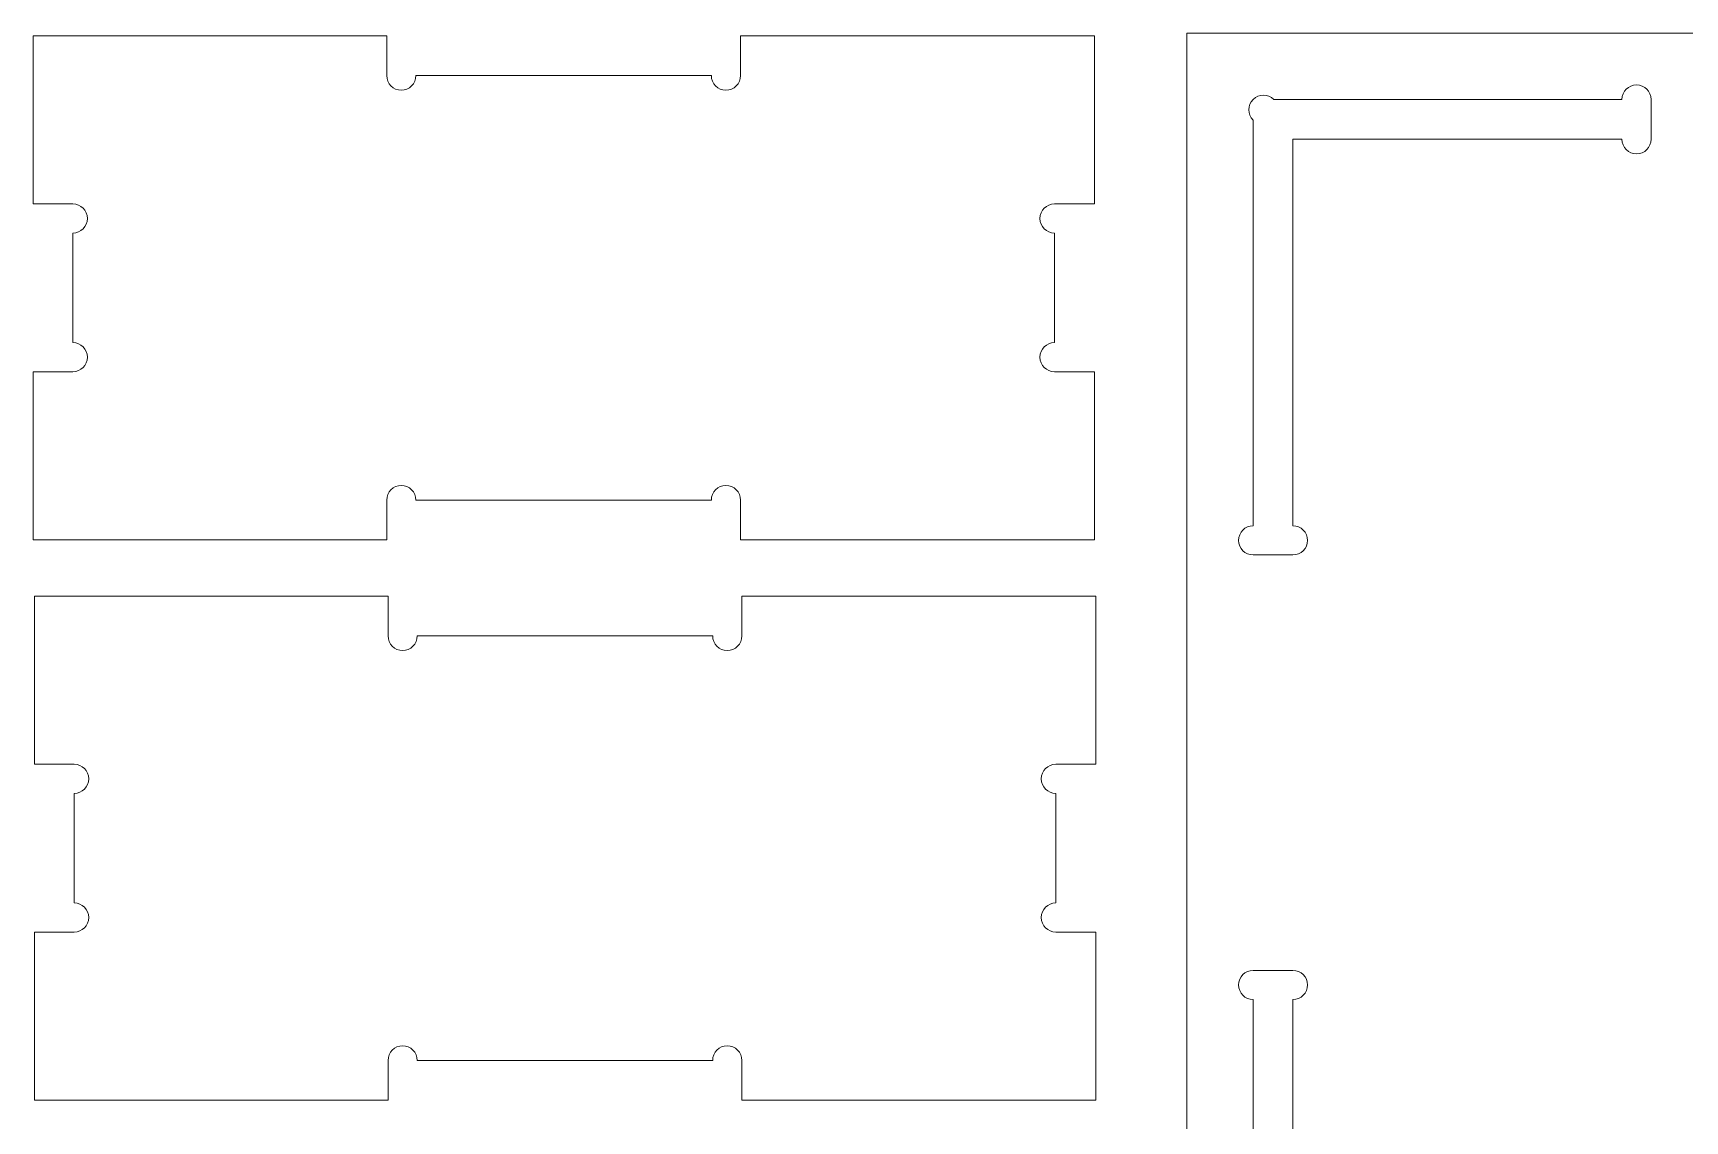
# Model space of a CAD drawing. Header units: millimetres. Extents: x -494 to 494, y -418 to 418.
# Drawn here: x -488.3 to -363.8, y -135.5 to -53.4 of the extents above; entities that cross this region are included whole.
import ezdxf

# ---------------------------------------------------------------- set-up
doc = ezdxf.new("R2010")
doc.units = ezdxf.units.MM
doc.header["$MEASUREMENT"] = 0

msp = doc.modelspace()

# ---------------------------------------------------------------- linework, layer by layer
at = {"lineweight": 9}
for points, knots in [([(-241.3498, -53.4417), (-241.3498, -53.4417), (-401.3498, -53.4417), (-401.3498, -53.4417), (-401.3498, -53.4417), (-401.3498, -53.4417), (-401.3498, -163.4417), (-401.3498, -163.4417), (-401.3498, -163.4417), (-401.3498, -163.4417), (-241.3498, -163.4417), (-241.3498, -163.4417), (-241.3498, -163.4417), (-241.3498, -163.4417), (-241.3498, -53.4417), (-241.3498, -53.4417)], [0, 0, 0, 0, 0.2, 0.2, 0.2, 0.2, 0.4, 0.4, 0.4, 0.4, 0.6, 0.6, 0.6, 0.6, 1, 1, 1, 1]), ([(-461.6613, -53.6502), (-461.6613, -53.6502), (-488.3213, -53.6502), (-488.3213, -53.6502), (-488.3213, -53.6502), (-488.3213, -53.6502), (-488.3213, -66.3202), (-488.3213, -66.3202), (-488.3213, -66.3202), (-488.3213, -66.3202), (-485.3213, -66.3202), (-485.3213, -66.3202), (-485.3213, -66.3202), (-484.7138, -66.3202), (-484.2213, -66.8127), (-484.2213, -67.4202), (-484.2213, -67.4202), (-484.2213, -68.0277), (-484.7138, -68.5202), (-485.3213, -68.5202), (-485.3213, -68.5202), (-485.3213, -68.5202), (-485.3213, -76.7802), (-485.3213, -76.7802), (-485.3213, -76.7802), (-484.7138, -76.7802), (-484.2213, -77.2727), (-484.2213, -77.8802), (-484.2213, -77.8802), (-484.2213, -78.4877), (-484.7138, -78.9802), (-485.3213, -78.9802), (-485.3213, -78.9802), (-485.3213, -78.9802), (-488.3213, -78.9802), (-488.3213, -78.9802), (-488.3213, -78.9802), (-488.3213, -78.9802), (-488.3213, -91.6502), (-488.3213, -91.6502), (-488.3213, -91.6502), (-488.3213, -91.6502), (-461.6613, -91.6502), (-461.6613, -91.6502), (-461.6613, -91.6502), (-461.6613, -91.6502), (-461.6613, -88.6502), (-461.6613, -88.6502), (-461.6613, -88.6502), (-461.6613, -88.0427), (-461.1688, -87.5502), (-460.5613, -87.5502), (-460.5613, -87.5502), (-459.9538, -87.5502), (-459.4613, -88.0427), (-459.4613, -88.6502), (-459.4613, -88.6502), (-459.4613, -88.6502), (-437.1913, -88.6502), (-437.1913, -88.6502), (-437.1913, -88.6502), (-437.1913, -88.0427), (-436.6988, -87.5502), (-436.0913, -87.5502), (-436.0913, -87.5502), (-435.4838, -87.5502), (-434.9913, -88.0427), (-434.9913, -88.6502), (-434.9913, -88.6502), (-434.9913, -88.6502), (-434.9913, -91.6502), (-434.9913, -91.6502), (-434.9913, -91.6502), (-434.9913, -91.6502), (-408.3213, -91.6502), (-408.3213, -91.6502), (-408.3213, -91.6502), (-408.3213, -91.6502), (-408.3213, -78.9802), (-408.3213, -78.9802), (-408.3213, -78.9802), (-408.3213, -78.9802), (-411.3213, -78.9802), (-411.3213, -78.9802), (-411.3213, -78.9802), (-411.9288, -78.9802), (-412.4213, -78.4877), (-412.4213, -77.8802), (-412.4213, -77.8802), (-412.4213, -77.2727), (-411.9288, -76.7802), (-411.3213, -76.7802), (-411.3213, -76.7802), (-411.3213, -76.7802), (-411.3213, -68.5202), (-411.3213, -68.5202), (-411.3213, -68.5202), (-411.9288, -68.5202), (-412.4213, -68.0277), (-412.4213, -67.4202), (-412.4213, -67.4202), (-412.4213, -66.8127), (-411.9288, -66.3202), (-411.3213, -66.3202), (-411.3213, -66.3202), (-411.3213, -66.3202), (-408.3213, -66.3202), (-408.3213, -66.3202), (-408.3213, -66.3202), (-408.3213, -66.3202), (-408.3213, -53.6502), (-408.3213, -53.6502), (-408.3213, -53.6502), (-408.3213, -53.6502), (-434.9913, -53.6502), (-434.9913, -53.6502), (-434.9913, -53.6502), (-434.9913, -53.6502), (-434.9913, -56.6502), (-434.9913, -56.6502), (-434.9913, -56.6502), (-434.9913, -57.2577), (-435.4838, -57.7502), (-436.0913, -57.7502), (-436.0913, -57.7502), (-436.6988, -57.7502), (-437.1913, -57.2577), (-437.1913, -56.6502), (-437.1913, -56.6502), (-437.1913, -56.6502), (-459.4613, -56.6502), (-459.4613, -56.6502), (-459.4613, -56.6502), (-459.4613, -57.2577), (-459.9538, -57.7502), (-460.5613, -57.7502), (-460.5613, -57.7502), (-461.1688, -57.7502), (-461.6613, -57.2577), (-461.6613, -56.6502), (-461.6613, -56.6502), (-461.6613, -56.6502), (-461.6613, -53.6502), (-461.6613, -53.6502)], [0, 0, 0, 0, 0.02702703, 0.02702703, 0.02702703, 0.02702703, 0.05405405, 0.05405405, 0.05405405, 0.05405405, 0.08108108, 0.08108108, 0.08108108, 0.08108108, 0.10810811, 0.10810811, 0.10810811, 0.10810811, 0.13513514, 0.13513514, 0.13513514, 0.13513514, 0.16216216, 0.16216216, 0.16216216, 0.16216216, 0.18918919, 0.18918919, 0.18918919, 0.18918919, 0.21621622, 0.21621622, 0.21621622, 0.21621622, 0.24324324, 0.24324324, 0.24324324, 0.24324324, 0.27027027, 0.27027027, 0.27027027, 0.27027027, 0.2972973, 0.2972973, 0.2972973, 0.2972973, 0.32432432, 0.32432432, 0.32432432, 0.32432432, 0.35135135, 0.35135135, 0.35135135, 0.35135135, 0.37837838, 0.37837838, 0.37837838, 0.37837838, 0.40540541, 0.40540541, 0.40540541, 0.40540541, 0.43243243, 0.43243243, 0.43243243, 0.43243243, 0.45945946, 0.45945946, 0.45945946, 0.45945946, 0.48648649, 0.48648649, 0.48648649, 0.48648649, 0.51351351, 0.51351351, 0.51351351, 0.51351351, 0.54054054, 0.54054054, 0.54054054, 0.54054054, 0.56756757, 0.56756757, 0.56756757, 0.56756757, 0.59459459, 0.59459459, 0.59459459, 0.59459459, 0.62162162, 0.62162162, 0.62162162, 0.62162162, 0.64864865, 0.64864865, 0.64864865, 0.64864865, 0.67567568, 0.67567568, 0.67567568, 0.67567568, 0.7027027, 0.7027027, 0.7027027, 0.7027027, 0.72972973, 0.72972973, 0.72972973, 0.72972973, 0.75675676, 0.75675676, 0.75675676, 0.75675676, 0.78378378, 0.78378378, 0.78378378, 0.78378378, 0.81081081, 0.81081081, 0.81081081, 0.81081081, 0.83783784, 0.83783784, 0.83783784, 0.83783784, 0.86486486, 0.86486486, 0.86486486, 0.86486486, 0.89189189, 0.89189189, 0.89189189, 0.89189189, 0.91891892, 0.91891892, 0.91891892, 0.91891892, 0.94594595, 0.94594595, 0.94594595, 0.94594595, 1, 1, 1, 1]), ([(-394.7942, -58.4488), (-394.7942, -58.4488), (-368.5498, -58.4488), (-368.5498, -58.4488), (-368.5498, -58.4488), (-368.5498, -57.8413), (-368.0573, -57.3488), (-367.4498, -57.3488), (-367.4498, -57.3488), (-366.8423, -57.3488), (-366.3498, -57.8413), (-366.3498, -58.4488), (-366.3498, -58.4488), (-366.3498, -58.4488), (-366.3498, -61.4488), (-366.3498, -61.4488), (-366.3498, -61.4488), (-366.3498, -62.0563), (-366.8423, -62.5488), (-367.4498, -62.5488), (-367.4498, -62.5488), (-368.0573, -62.5488), (-368.5498, -62.0563), (-368.5498, -61.4488), (-368.5498, -61.4488), (-368.5498, -61.4488), (-393.3498, -61.4488), (-393.3498, -61.4488), (-393.3498, -61.4488), (-393.3498, -61.4488), (-393.3498, -90.5888), (-393.3498, -90.5888), (-393.3498, -90.5888), (-392.7423, -90.5888), (-392.2498, -91.0813), (-392.2498, -91.6888), (-392.2498, -91.6888), (-392.2498, -92.2963), (-392.7423, -92.7888), (-393.3498, -92.7888), (-393.3498, -92.7888), (-393.3498, -92.7888), (-396.3498, -92.7888), (-396.3498, -92.7888), (-396.3498, -92.7888), (-396.9573, -92.7888), (-397.4498, -92.2963), (-397.4498, -91.6888), (-397.4498, -91.6888), (-397.4498, -91.0813), (-396.9573, -90.5888), (-396.3498, -90.5888), (-396.3498, -90.5888), (-396.3498, -90.5888), (-396.3498, -60.0044), (-396.3498, -60.0044), (-396.3498, -60.0044), (-396.7794, -59.5749), (-396.7794, -58.8783), (-396.3498, -58.4488), (-396.3498, -58.4488), (-395.9203, -58.0192), (-395.2237, -58.0192), (-394.7942, -58.4488)], [0, 0, 0, 0, 0.05882353, 0.05882353, 0.05882353, 0.05882353, 0.11764706, 0.11764706, 0.11764706, 0.11764706, 0.17647059, 0.17647059, 0.17647059, 0.17647059, 0.23529412, 0.23529412, 0.23529412, 0.23529412, 0.29411765, 0.29411765, 0.29411765, 0.29411765, 0.35294118, 0.35294118, 0.35294118, 0.35294118, 0.41176471, 0.41176471, 0.41176471, 0.41176471, 0.47058824, 0.47058824, 0.47058824, 0.47058824, 0.52941176, 0.52941176, 0.52941176, 0.52941176, 0.58823529, 0.58823529, 0.58823529, 0.58823529, 0.64705882, 0.64705882, 0.64705882, 0.64705882, 0.70588235, 0.70588235, 0.70588235, 0.70588235, 0.76470588, 0.76470588, 0.76470588, 0.76470588, 0.82352941, 0.82352941, 0.82352941, 0.82352941, 0.88235294, 0.88235294, 0.88235294, 0.88235294, 1, 1, 1, 1]), ([(-461.5613, -95.8946), (-461.5613, -95.8946), (-488.2213, -95.8946), (-488.2213, -95.8946), (-488.2213, -95.8946), (-488.2213, -95.8946), (-488.2213, -108.5646), (-488.2213, -108.5646), (-488.2213, -108.5646), (-488.2213, -108.5646), (-485.2213, -108.5646), (-485.2213, -108.5646), (-485.2213, -108.5646), (-484.6138, -108.5646), (-484.1213, -109.0571), (-484.1213, -109.6646), (-484.1213, -109.6646), (-484.1213, -110.2721), (-484.6138, -110.7646), (-485.2213, -110.7646), (-485.2213, -110.7646), (-485.2213, -110.7646), (-485.2213, -119.0246), (-485.2213, -119.0246), (-485.2213, -119.0246), (-484.6138, -119.0246), (-484.1213, -119.5171), (-484.1213, -120.1246), (-484.1213, -120.1246), (-484.1213, -120.7321), (-484.6138, -121.2246), (-485.2213, -121.2246), (-485.2213, -121.2246), (-485.2213, -121.2246), (-488.2213, -121.2246), (-488.2213, -121.2246), (-488.2213, -121.2246), (-488.2213, -121.2246), (-488.2213, -133.8946), (-488.2213, -133.8946), (-488.2213, -133.8946), (-488.2213, -133.8946), (-461.5613, -133.8946), (-461.5613, -133.8946), (-461.5613, -133.8946), (-461.5613, -133.8946), (-461.5613, -130.8946), (-461.5613, -130.8946), (-461.5613, -130.8946), (-461.5613, -130.2871), (-461.0688, -129.7946), (-460.4613, -129.7946), (-460.4613, -129.7946), (-459.8538, -129.7946), (-459.3613, -130.2871), (-459.3613, -130.8946), (-459.3613, -130.8946), (-459.3613, -130.8946), (-437.0913, -130.8946), (-437.0913, -130.8946), (-437.0913, -130.8946), (-437.0913, -130.2871), (-436.5988, -129.7946), (-435.9913, -129.7946), (-435.9913, -129.7946), (-435.3838, -129.7946), (-434.8913, -130.2871), (-434.8913, -130.8946), (-434.8913, -130.8946), (-434.8913, -130.8946), (-434.8913, -133.8946), (-434.8913, -133.8946), (-434.8913, -133.8946), (-434.8913, -133.8946), (-408.2213, -133.8946), (-408.2213, -133.8946), (-408.2213, -133.8946), (-408.2213, -133.8946), (-408.2213, -121.2246), (-408.2213, -121.2246), (-408.2213, -121.2246), (-408.2213, -121.2246), (-411.2213, -121.2246), (-411.2213, -121.2246), (-411.2213, -121.2246), (-411.8288, -121.2246), (-412.3213, -120.7321), (-412.3213, -120.1246), (-412.3213, -120.1246), (-412.3213, -119.5171), (-411.8288, -119.0246), (-411.2213, -119.0246), (-411.2213, -119.0246), (-411.2213, -119.0246), (-411.2213, -110.7646), (-411.2213, -110.7646), (-411.2213, -110.7646), (-411.8288, -110.7646), (-412.3213, -110.2721), (-412.3213, -109.6646), (-412.3213, -109.6646), (-412.3213, -109.0571), (-411.8288, -108.5646), (-411.2213, -108.5646), (-411.2213, -108.5646), (-411.2213, -108.5646), (-408.2213, -108.5646), (-408.2213, -108.5646), (-408.2213, -108.5646), (-408.2213, -108.5646), (-408.2213, -95.8946), (-408.2213, -95.8946), (-408.2213, -95.8946), (-408.2213, -95.8946), (-434.8913, -95.8946), (-434.8913, -95.8946), (-434.8913, -95.8946), (-434.8913, -95.8946), (-434.8913, -98.8946), (-434.8913, -98.8946), (-434.8913, -98.8946), (-434.8913, -99.5021), (-435.3838, -99.9946), (-435.9913, -99.9946), (-435.9913, -99.9946), (-436.5988, -99.9946), (-437.0913, -99.5021), (-437.0913, -98.8946), (-437.0913, -98.8946), (-437.0913, -98.8946), (-459.3613, -98.8946), (-459.3613, -98.8946), (-459.3613, -98.8946), (-459.3613, -99.5021), (-459.8538, -99.9946), (-460.4613, -99.9946), (-460.4613, -99.9946), (-461.0688, -99.9946), (-461.5613, -99.5021), (-461.5613, -98.8946), (-461.5613, -98.8946), (-461.5613, -98.8946), (-461.5613, -95.8946), (-461.5613, -95.8946)], [0, 0, 0, 0, 0.02702703, 0.02702703, 0.02702703, 0.02702703, 0.05405405, 0.05405405, 0.05405405, 0.05405405, 0.08108108, 0.08108108, 0.08108108, 0.08108108, 0.10810811, 0.10810811, 0.10810811, 0.10810811, 0.13513514, 0.13513514, 0.13513514, 0.13513514, 0.16216216, 0.16216216, 0.16216216, 0.16216216, 0.18918919, 0.18918919, 0.18918919, 0.18918919, 0.21621622, 0.21621622, 0.21621622, 0.21621622, 0.24324324, 0.24324324, 0.24324324, 0.24324324, 0.27027027, 0.27027027, 0.27027027, 0.27027027, 0.2972973, 0.2972973, 0.2972973, 0.2972973, 0.32432432, 0.32432432, 0.32432432, 0.32432432, 0.35135135, 0.35135135, 0.35135135, 0.35135135, 0.37837838, 0.37837838, 0.37837838, 0.37837838, 0.40540541, 0.40540541, 0.40540541, 0.40540541, 0.43243243, 0.43243243, 0.43243243, 0.43243243, 0.45945946, 0.45945946, 0.45945946, 0.45945946, 0.48648649, 0.48648649, 0.48648649, 0.48648649, 0.51351351, 0.51351351, 0.51351351, 0.51351351, 0.54054054, 0.54054054, 0.54054054, 0.54054054, 0.56756757, 0.56756757, 0.56756757, 0.56756757, 0.59459459, 0.59459459, 0.59459459, 0.59459459, 0.62162162, 0.62162162, 0.62162162, 0.62162162, 0.64864865, 0.64864865, 0.64864865, 0.64864865, 0.67567568, 0.67567568, 0.67567568, 0.67567568, 0.7027027, 0.7027027, 0.7027027, 0.7027027, 0.72972973, 0.72972973, 0.72972973, 0.72972973, 0.75675676, 0.75675676, 0.75675676, 0.75675676, 0.78378378, 0.78378378, 0.78378378, 0.78378378, 0.81081081, 0.81081081, 0.81081081, 0.81081081, 0.83783784, 0.83783784, 0.83783784, 0.83783784, 0.86486486, 0.86486486, 0.86486486, 0.86486486, 0.89189189, 0.89189189, 0.89189189, 0.89189189, 0.91891892, 0.91891892, 0.91891892, 0.91891892, 0.94594595, 0.94594595, 0.94594595, 0.94594595, 1, 1, 1, 1]), ([(-394.7942, -158.4488), (-394.7942, -158.4488), (-368.5498, -158.4488), (-368.5498, -158.4488), (-368.5498, -158.4488), (-368.5498, -159.0563), (-368.0573, -159.5488), (-367.4498, -159.5488), (-367.4498, -159.5488), (-366.8423, -159.5488), (-366.3498, -159.0563), (-366.3498, -158.4488), (-366.3498, -158.4488), (-366.3498, -158.4488), (-366.3498, -155.4488), (-366.3498, -155.4488), (-366.3498, -155.4488), (-366.3498, -154.8413), (-366.8423, -154.3488), (-367.4498, -154.3488), (-367.4498, -154.3488), (-368.0573, -154.3488), (-368.5498, -154.8413), (-368.5498, -155.4488), (-368.5498, -155.4488), (-368.5498, -155.4488), (-393.3498, -155.4488), (-393.3498, -155.4488), (-393.3498, -155.4488), (-393.3498, -155.4488), (-393.3498, -126.3088), (-393.3498, -126.3088), (-393.3498, -126.3088), (-392.7423, -126.3088), (-392.2498, -125.8163), (-392.2498, -125.2088), (-392.2498, -125.2088), (-392.2498, -124.6013), (-392.7423, -124.1088), (-393.3498, -124.1088), (-393.3498, -124.1088), (-393.3498, -124.1088), (-396.3498, -124.1088), (-396.3498, -124.1088), (-396.3498, -124.1088), (-396.9573, -124.1088), (-397.4498, -124.6013), (-397.4498, -125.2088), (-397.4498, -125.2088), (-397.4498, -125.8163), (-396.9573, -126.3088), (-396.3498, -126.3088), (-396.3498, -126.3088), (-396.3498, -126.3088), (-396.3498, -156.8932), (-396.3498, -156.8932), (-396.3498, -156.8932), (-396.7794, -157.3227), (-396.7794, -158.0193), (-396.3498, -158.4488), (-396.3498, -158.4488), (-395.9203, -158.8784), (-395.2237, -158.8784), (-394.7942, -158.4488)], [0, 0, 0, 0, 0.05882353, 0.05882353, 0.05882353, 0.05882353, 0.11764706, 0.11764706, 0.11764706, 0.11764706, 0.17647059, 0.17647059, 0.17647059, 0.17647059, 0.23529412, 0.23529412, 0.23529412, 0.23529412, 0.29411765, 0.29411765, 0.29411765, 0.29411765, 0.35294118, 0.35294118, 0.35294118, 0.35294118, 0.41176471, 0.41176471, 0.41176471, 0.41176471, 0.47058824, 0.47058824, 0.47058824, 0.47058824, 0.52941176, 0.52941176, 0.52941176, 0.52941176, 0.58823529, 0.58823529, 0.58823529, 0.58823529, 0.64705882, 0.64705882, 0.64705882, 0.64705882, 0.70588235, 0.70588235, 0.70588235, 0.70588235, 0.76470588, 0.76470588, 0.76470588, 0.76470588, 0.82352941, 0.82352941, 0.82352941, 0.82352941, 0.88235294, 0.88235294, 0.88235294, 0.88235294, 1, 1, 1, 1])]:
    msp.add_open_spline(points, degree=3, knots=knots, dxfattribs=at)

doc.saveas('drawing.dxf')
